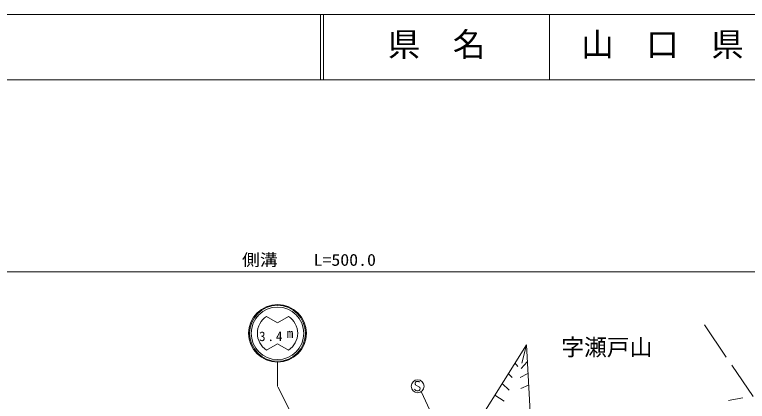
# Model space of a CAD drawing. Units: millimetres, scale not verified. Extents: x -61140 to 578860, y -202464 to 157536.
# Drawn here: x 149594 to 262285, y 98101 to 157536 of the extents above; entities that cross this region are included whole.
import ezdxf
from ezdxf.enums import TextEntityAlignment as Align

# ---------------------------------------------------------------- set-up
doc = ezdxf.new("R2010")
doc.units = ezdxf.units.MM
doc.header["$LTSCALE"] = 1000
doc.linetypes.add('DASHED', pattern=[7.5, 6, -1.5])
for name, color, linetype, lineweight in [('S-BGD', 7, 'Continuous', 13), ('S-TTL', 2, 'Continuous', 13), ('S-TTL-TXT', 7, 'Continuous', 13)]:
    doc.layers.add(name, color=color, linetype=linetype, lineweight=lineweight)
doc.styles.add('ＭＳ ゴシック', font='')
doc.styles.get('ＭＳ ゴシック').set_extended_font_data('MS Gothic')

msp = doc.modelspace()

# ---------------------------------------------------------------- linework, layer by layer
at = {"layer": 'S-BGD'}
for p, q in [((41367, 117995), (412409, 117995)), ((190024, 110157), (188315, 111144)), ((190024, 110157), (191733, 111144)), ((188315, 105966), (190024, 106952)), ((190024, 106952), (191733, 105966)), ((219626, 92994), (228303, 106792)), ((228303, 106792), (227605, 103954)), ((228303, 106792), (230224, 71073)), ((190024, 100401), (190024, 104115)), ((226548, 104001), (227003, 103435)), ((228444, 104169), (227521, 103168)), ((225517, 102361), (226134, 101747)), ((228541, 102377), (227337, 101763)), ((211189, 100954), (211184, 100839)), ((211184, 100839), (211189, 100764)), ((211254, 101064), (211189, 100954)), ((211189, 100764), (211229, 100664)), ((211229, 100664), (211299, 100609)), ((211364, 101139), (211254, 101064)), ((211299, 100609), (211844, 100294)), ((211494, 101174), (211364, 101139)), ((211649, 101174), (211494, 101174)), ((211754, 101154), (211649, 101174)), ((211829, 101119), (211754, 101154)), ((211884, 101059), (211829, 101119)), ((224559, 100838), (225665, 99807)), ((228637, 100584), (227438, 100091)), ((203461, 73911), (190103, 100254)), ((211169, 99864), (211099, 99979)), ((211249, 99789), (211169, 99864)), ((211344, 99744), (211249, 99789)), ((211444, 99729), (211344, 99744)), ((211674, 99729), (211444, 99729)), ((211829, 99774), (211674, 99729)), ((211899, 99864), (211829, 99774)), ((211844, 100294), (211904, 100204)), ((211934, 99959), (211899, 99864)), ((211904, 100204), (211944, 100079)), ((211944, 100079), (211934, 99959)), ((218501, 85868), (212149, 99507)), ((223422, 99030), (224873, 98118))]:
    msp.add_line(p, q, dxfattribs=at)
at = {"layer": 'S-BGD', "linetype": 'DASHED'}
msp.add_line((255676, 109856), (263175, 98832), dxfattribs=at)
at = {"layer": 'S-BGD'}
for centre, radius in [((190024, 108555), 4440), ((190024, 108555), 4294), ((190024, 108555), 4045), ((211574, 100414), 995)]:
    msp.add_circle(centre, radius, dxfattribs=at)
for centre, radius, start, end in [((190024, 108555), 3103, 123.43686, 236.56314), ((190023, 108555), 3103, 303.43686, 56.56314), ((287448, -49028), 149906, 99.93494, 100.79492)]:
    msp.add_arc(centre, radius, start, end, dxfattribs=at)
at = {"layer": 'S-TTL'}
for p, q in [((578860, 157536), (-61140, 157536)), ((196610, 157536), (196610, 147536)), ((197110, 157536), (197110, 147536)), ((231860, 157536), (231860, 147536)), ((-61140, 147536), (578860, 147536))]:
    msp.add_line(p, q, dxfattribs=at)

# ---------------------------------------------------------------- texts
at = {"layer": 'S-BGD', "style": 'ＭＳ ゴシック', "width": 1.1}
msp.add_text('側溝\u3000\u3000L=500.0', height=1833, dxfattribs=at).set_placement((184559, 118382), align=Align.BOTTOM_LEFT)
at = {"layer": 'S-BGD', "style": 'ＭＳ ゴシック'}
for s, height, p in [('m', 1466, (191439, 107398)), ('字瀬戸山', 2566, (233671, 104361))]:
    msp.add_text(s, height=height, dxfattribs=at).set_placement(p, align=Align.BOTTOM_LEFT)
at = {"layer": 'S-BGD', "insert": (187189, 107340), "char_height": 1466, "attachment_point": 7, "style": 'ＭＳ ゴシック'}
msp.add_mtext('\\T1.3;3.4', dxfattribs=at)
at = {"layer": 'S-TTL-TXT', "style": 'ＭＳ ゴシック'}
for s, p in [('県\u3000名', (206985, 150036)), ('山\u3000口\u3000県', (236735, 150036))]:
    msp.add_text(s, height=3666, dxfattribs=at).set_placement(p, align=Align.BOTTOM_LEFT)

doc.saveas('drawing.dxf')
